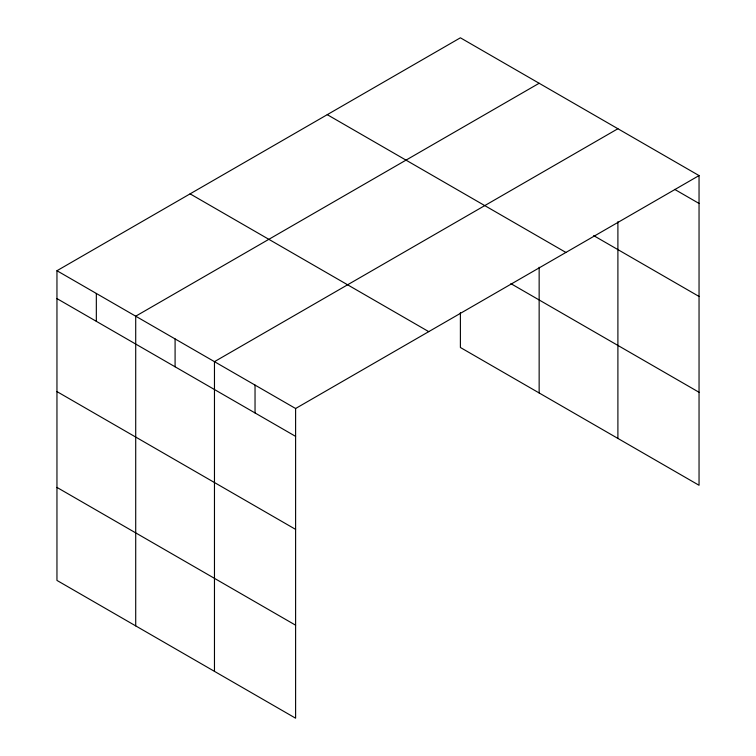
<?xml version="1.0" encoding="UTF-8"?>
<svg xmlns="http://www.w3.org/2000/svg" width="756" height="756" viewBox="0 0 756 756"><rect width="100%" height="100%" fill="white"/><g stroke="black" fill="none" stroke-linecap="round" stroke-linejoin="round"><path stroke-width="1.13" d="M56.955 270.724L295.605 408.505L295.605 718.2L56.955 580.419L56.955 270.724L460.395 37.8L699.045 175.581L699.045 485.276L460.395 347.495L460.395 312.615M539.151 83.264L135.711 316.188L135.711 625.883M617.898 128.737L214.468 361.661L214.468 671.356M295.605 408.505L699.045 175.581M674.702 189.397L699.045 203.449M593.668 235.617L699.045 296.456M327.263 114.666L565.904 252.447M510.876 283.642L699.045 392.279M190.096 193.857L428.737 331.638M56.955 298.592L295.605 436.373M56.955 391.589L295.605 529.38M56.955 487.412L295.605 625.193M617.898 221.706L617.898 438.433M539.151 267.246L539.151 392.969M255.037 385.078L255.037 412.946M175.09 338.924L175.09 366.792M96.333 293.451L96.333 321.319"/></g></svg>
